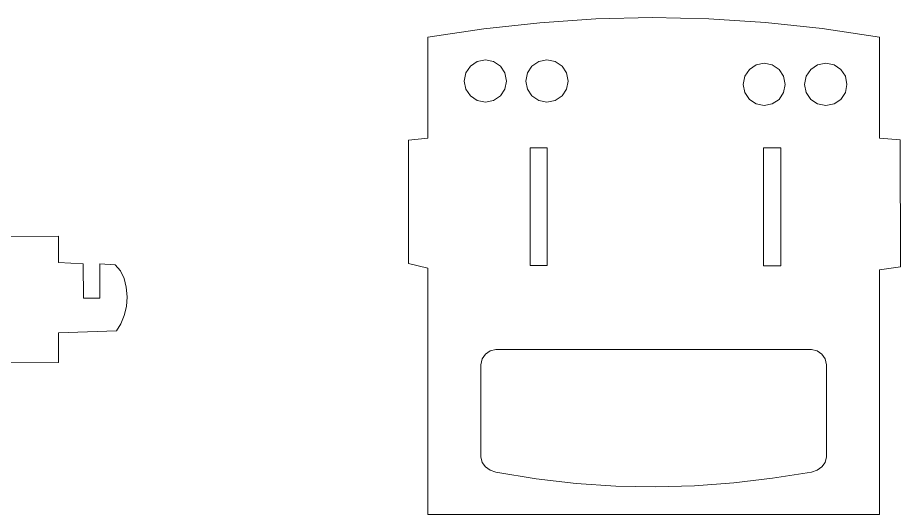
# Model space of a CAD drawing. Header units: millimetres. Extents: x -414 to 680, y -96 to 670.
# Drawn here: x 474.2 to 680.4, y 458.1 to 574.1 of the extents above; entities that cross this region are included whole.
import ezdxf

# ---------------------------------------------------------------- set-up
doc = ezdxf.new("R2010")
doc.units = ezdxf.units.MM
doc.header["$MEASUREMENT"] = 0
doc.layers.add('Camada 1', color=7, linetype='Continuous')

msp = doc.modelspace()

# ---------------------------------------------------------------- linework, layer by layer
at = {"layer": 'Camada 1', "color": 250, "lineweight": 9}
for points, knots in [([(675.5319, 569.4932), (675.5319, 569.4932), (675.5319, 545.8971), (675.5319, 545.8971), (675.5319, 545.8971), (675.5319, 545.8971), (680.3647, 545.5092), (680.3647, 545.5092), (680.3647, 545.5092), (680.3647, 545.5092), (680.4347, 515.8846), (680.4347, 515.8846), (680.4347, 515.8846), (680.4347, 515.8846), (675.5319, 515.2147), (675.5319, 515.2147), (675.5319, 515.2147), (675.5319, 515.2147), (675.5319, 458.079), (675.5319, 458.079), (675.5319, 458.079), (675.5319, 458.079), (570.0783, 458.079), (570.0783, 458.079), (570.0783, 458.079), (570.0783, 458.079), (570.0783, 515.6026), (570.0783, 515.6026), (570.0783, 515.6026), (570.0783, 515.6026), (565.5274, 516.6604), (565.5274, 516.6604), (565.5274, 516.6604), (565.5274, 516.6604), (565.4934, 545.4752), (565.4934, 545.4752), (565.4934, 545.4752), (565.4934, 545.4752), (570.0783, 545.8971), (570.0783, 545.8971), (570.0783, 545.8971), (570.0783, 545.8971), (570.0783, 569.4932), (570.0783, 569.4932), (570.0783, 569.4932), (570.0783, 569.4932), (583.091, 571.4327), (583.091, 571.4327), (583.091, 571.4327), (583.091, 571.4327), (596.2118, 572.8783), (596.2118, 572.8783), (596.2118, 572.8783), (596.2118, 572.8783), (609.2625, 573.7961), (609.2625, 573.7961), (609.2625, 573.7961), (609.2625, 573.7961), (622.4512, 574.078), (622.4512, 574.078), (622.4512, 574.078), (622.4512, 574.078), (635.6779, 573.8301), (635.6779, 573.8301), (635.6779, 573.8301), (635.6779, 573.8301), (648.9046, 572.9843), (648.9046, 572.9843), (648.9046, 572.9843), (648.9046, 572.9843), (662.2013, 571.5387), (662.2013, 571.5387), (662.2013, 571.5387), (662.2013, 571.5387), (675.5319, 569.4932), (675.5319, 569.4932)], [0, 0, 0, 0, 0.05, 0.05, 0.05, 0.05, 0.1, 0.1, 0.1, 0.1, 0.15, 0.15, 0.15, 0.15, 0.2, 0.2, 0.2, 0.2, 0.25, 0.25, 0.25, 0.25, 0.3, 0.3, 0.3, 0.3, 0.35, 0.35, 0.35, 0.35, 0.4, 0.4, 0.4, 0.4, 0.45, 0.45, 0.45, 0.45, 0.5, 0.5, 0.5, 0.5, 0.55, 0.55, 0.55, 0.55, 0.6, 0.6, 0.6, 0.6, 0.65, 0.65, 0.65, 0.65, 0.7, 0.7, 0.7, 0.7, 0.75, 0.75, 0.75, 0.75, 0.8, 0.8, 0.8, 0.8, 0.85, 0.85, 0.85, 0.85, 0.9, 0.9, 0.9, 0.9, 1, 1, 1, 1]), ([(583.5149, 564.2025), (583.5149, 564.2025), (585.4205, 563.8146), (585.4205, 563.8146), (585.4205, 563.8146), (585.4205, 563.8146), (587.0061, 562.7569), (587.0061, 562.7569), (587.0061, 562.7569), (587.0061, 562.7569), (588.0658, 561.1693), (588.0658, 561.1693), (588.0658, 561.1693), (588.0658, 561.1693), (588.4177, 559.2657), (588.4177, 559.2657), (588.4177, 559.2657), (588.4177, 559.2657), (588.0658, 557.3962), (588.0658, 557.3962), (588.0658, 557.3962), (588.0658, 557.3962), (587.0061, 555.8086), (587.0061, 555.8086), (587.0061, 555.8086), (587.0061, 555.8086), (585.4205, 554.7509), (585.4205, 554.7509), (585.4205, 554.7509), (585.4205, 554.7509), (583.5149, 554.363), (583.5149, 554.363), (583.5149, 554.363), (583.5149, 554.363), (581.5394, 554.7509), (581.5394, 554.7509), (581.5394, 554.7509), (581.5394, 554.7509), (580.0238, 555.8086), (580.0238, 555.8086), (580.0238, 555.8086), (580.0238, 555.8086), (578.8941, 557.3962), (578.8941, 557.3962), (578.8941, 557.3962), (578.8941, 557.3962), (578.5422, 559.2657), (578.5422, 559.2657), (578.5422, 559.2657), (578.5422, 559.2657), (578.8941, 561.1693), (578.8941, 561.1693), (578.8941, 561.1693), (578.8941, 561.1693), (580.0238, 562.7569), (580.0238, 562.7569), (580.0238, 562.7569), (580.0238, 562.7569), (581.5394, 563.8146), (581.5394, 563.8146), (581.5394, 563.8146), (581.5394, 563.8146), (583.5149, 564.2025), (583.5149, 564.2025)], [0, 0, 0, 0, 0.05882353, 0.05882353, 0.05882353, 0.05882353, 0.11764706, 0.11764706, 0.11764706, 0.11764706, 0.17647059, 0.17647059, 0.17647059, 0.17647059, 0.23529412, 0.23529412, 0.23529412, 0.23529412, 0.29411765, 0.29411765, 0.29411765, 0.29411765, 0.35294118, 0.35294118, 0.35294118, 0.35294118, 0.41176471, 0.41176471, 0.41176471, 0.41176471, 0.47058824, 0.47058824, 0.47058824, 0.47058824, 0.52941176, 0.52941176, 0.52941176, 0.52941176, 0.58823529, 0.58823529, 0.58823529, 0.58823529, 0.64705882, 0.64705882, 0.64705882, 0.64705882, 0.70588235, 0.70588235, 0.70588235, 0.70588235, 0.76470588, 0.76470588, 0.76470588, 0.76470588, 0.82352941, 0.82352941, 0.82352941, 0.82352941, 0.88235294, 0.88235294, 0.88235294, 0.88235294, 1, 1, 1, 1]), ([(597.8354, 564.2025), (597.8354, 564.2025), (599.8089, 563.8146), (599.8089, 563.8146), (599.8089, 563.8146), (599.8089, 563.8146), (601.3965, 562.7569), (601.3965, 562.7569), (601.3965, 562.7569), (601.3965, 562.7569), (602.4542, 561.1693), (602.4542, 561.1693), (602.4542, 561.1693), (602.4542, 561.1693), (602.8421, 559.2657), (602.8421, 559.2657), (602.8421, 559.2657), (602.8421, 559.2657), (602.4542, 557.3962), (602.4542, 557.3962), (602.4542, 557.3962), (602.4542, 557.3962), (601.3965, 555.8086), (601.3965, 555.8086), (601.3965, 555.8086), (601.3965, 555.8086), (599.8089, 554.7509), (599.8089, 554.7509), (599.8089, 554.7509), (599.8089, 554.7509), (597.8354, 554.363), (597.8354, 554.363), (597.8354, 554.363), (597.8354, 554.363), (595.9658, 554.7509), (595.9658, 554.7509), (595.9658, 554.7509), (595.9658, 554.7509), (594.3782, 555.8086), (594.3782, 555.8086), (594.3782, 555.8086), (594.3782, 555.8086), (593.3205, 557.3962), (593.3205, 557.3962), (593.3205, 557.3962), (593.3205, 557.3962), (592.9326, 559.2657), (592.9326, 559.2657), (592.9326, 559.2657), (592.9326, 559.2657), (593.3205, 561.1693), (593.3205, 561.1693), (593.3205, 561.1693), (593.3205, 561.1693), (594.3782, 562.7569), (594.3782, 562.7569), (594.3782, 562.7569), (594.3782, 562.7569), (595.9658, 563.8146), (595.9658, 563.8146), (595.9658, 563.8146), (595.9658, 563.8146), (597.8354, 564.2025), (597.8354, 564.2025)], [0, 0, 0, 0, 0.05882353, 0.05882353, 0.05882353, 0.05882353, 0.11764706, 0.11764706, 0.11764706, 0.11764706, 0.17647059, 0.17647059, 0.17647059, 0.17647059, 0.23529412, 0.23529412, 0.23529412, 0.23529412, 0.29411765, 0.29411765, 0.29411765, 0.29411765, 0.35294118, 0.35294118, 0.35294118, 0.35294118, 0.41176471, 0.41176471, 0.41176471, 0.41176471, 0.47058824, 0.47058824, 0.47058824, 0.47058824, 0.52941176, 0.52941176, 0.52941176, 0.52941176, 0.58823529, 0.58823529, 0.58823529, 0.58823529, 0.64705882, 0.64705882, 0.64705882, 0.64705882, 0.70588235, 0.70588235, 0.70588235, 0.70588235, 0.76470588, 0.76470588, 0.76470588, 0.76470588, 0.82352941, 0.82352941, 0.82352941, 0.82352941, 0.88235294, 0.88235294, 0.88235294, 0.88235294, 1, 1, 1, 1]), ([(648.6227, 563.4627), (648.6227, 563.4627), (650.5262, 563.0748), (650.5262, 563.0748), (650.5262, 563.0748), (650.5262, 563.0748), (652.1138, 561.9811), (652.1138, 561.9811), (652.1138, 561.9811), (652.1138, 561.9811), (653.1715, 560.4294), (653.1715, 560.4294), (653.1715, 560.4294), (653.1715, 560.4294), (653.5594, 558.4879), (653.5594, 558.4879), (653.5594, 558.4879), (653.5594, 558.4879), (653.1715, 556.5844), (653.1715, 556.5844), (653.1715, 556.5844), (653.1715, 556.5844), (652.1138, 554.9968), (652.1138, 554.9968), (652.1138, 554.9968), (652.1138, 554.9968), (650.5262, 553.9391), (650.5262, 553.9391), (650.5262, 553.9391), (650.5262, 553.9391), (648.6227, 553.5512), (648.6227, 553.5512), (648.6227, 553.5512), (648.6227, 553.5512), (646.7531, 553.9391), (646.7531, 553.9391), (646.7531, 553.9391), (646.7531, 553.9391), (645.1655, 554.9968), (645.1655, 554.9968), (645.1655, 554.9968), (645.1655, 554.9968), (644.1078, 556.5844), (644.1078, 556.5844), (644.1078, 556.5844), (644.1078, 556.5844), (643.7199, 558.4879), (643.7199, 558.4879), (643.7199, 558.4879), (643.7199, 558.4879), (644.1078, 560.4294), (644.1078, 560.4294), (644.1078, 560.4294), (644.1078, 560.4294), (645.1655, 561.9811), (645.1655, 561.9811), (645.1655, 561.9811), (645.1655, 561.9811), (646.7531, 563.0748), (646.7531, 563.0748), (646.7531, 563.0748), (646.7531, 563.0748), (648.6227, 563.4627), (648.6227, 563.4627)], [0, 0, 0, 0, 0.05882353, 0.05882353, 0.05882353, 0.05882353, 0.11764706, 0.11764706, 0.11764706, 0.11764706, 0.17647059, 0.17647059, 0.17647059, 0.17647059, 0.23529412, 0.23529412, 0.23529412, 0.23529412, 0.29411765, 0.29411765, 0.29411765, 0.29411765, 0.35294118, 0.35294118, 0.35294118, 0.35294118, 0.41176471, 0.41176471, 0.41176471, 0.41176471, 0.47058824, 0.47058824, 0.47058824, 0.47058824, 0.52941176, 0.52941176, 0.52941176, 0.52941176, 0.58823529, 0.58823529, 0.58823529, 0.58823529, 0.64705882, 0.64705882, 0.64705882, 0.64705882, 0.70588235, 0.70588235, 0.70588235, 0.70588235, 0.76470588, 0.76470588, 0.76470588, 0.76470588, 0.82352941, 0.82352941, 0.82352941, 0.82352941, 0.88235294, 0.88235294, 0.88235294, 0.88235294, 1, 1, 1, 1]), ([(663.0471, 563.4627), (663.0471, 563.4627), (664.9506, 563.0748), (664.9506, 563.0748), (664.9506, 563.0748), (664.9506, 563.0748), (666.5382, 561.9811), (666.5382, 561.9811), (666.5382, 561.9811), (666.5382, 561.9811), (667.5959, 560.4294), (667.5959, 560.4294), (667.5959, 560.4294), (667.5959, 560.4294), (667.9498, 558.4879), (667.9498, 558.4879), (667.9498, 558.4879), (667.9498, 558.4879), (667.5959, 556.5844), (667.5959, 556.5844), (667.5959, 556.5844), (667.5959, 556.5844), (666.5382, 554.9968), (666.5382, 554.9968), (666.5382, 554.9968), (666.5382, 554.9968), (664.9506, 553.9391), (664.9506, 553.9391), (664.9506, 553.9391), (664.9506, 553.9391), (663.0471, 553.5512), (663.0471, 553.5512), (663.0471, 553.5512), (663.0471, 553.5512), (661.0716, 553.9391), (661.0716, 553.9391), (661.0716, 553.9391), (661.0716, 553.9391), (659.5559, 554.9968), (659.5559, 554.9968), (659.5559, 554.9968), (659.5559, 554.9968), (658.4262, 556.5844), (658.4262, 556.5844), (658.4262, 556.5844), (658.4262, 556.5844), (658.0743, 558.4879), (658.0743, 558.4879), (658.0743, 558.4879), (658.0743, 558.4879), (658.4262, 560.4294), (658.4262, 560.4294), (658.4262, 560.4294), (658.4262, 560.4294), (659.5559, 561.9811), (659.5559, 561.9811), (659.5559, 561.9811), (659.5559, 561.9811), (661.0716, 563.0748), (661.0716, 563.0748), (661.0716, 563.0748), (661.0716, 563.0748), (663.0471, 563.4627), (663.0471, 563.4627)], [0, 0, 0, 0, 0.05882353, 0.05882353, 0.05882353, 0.05882353, 0.11764706, 0.11764706, 0.11764706, 0.11764706, 0.17647059, 0.17647059, 0.17647059, 0.17647059, 0.23529412, 0.23529412, 0.23529412, 0.23529412, 0.29411765, 0.29411765, 0.29411765, 0.29411765, 0.35294118, 0.35294118, 0.35294118, 0.35294118, 0.41176471, 0.41176471, 0.41176471, 0.41176471, 0.47058824, 0.47058824, 0.47058824, 0.47058824, 0.52941176, 0.52941176, 0.52941176, 0.52941176, 0.58823529, 0.58823529, 0.58823529, 0.58823529, 0.64705882, 0.64705882, 0.64705882, 0.64705882, 0.70588235, 0.70588235, 0.70588235, 0.70588235, 0.76470588, 0.76470588, 0.76470588, 0.76470588, 0.82352941, 0.82352941, 0.82352941, 0.82352941, 0.88235294, 0.88235294, 0.88235294, 0.88235294, 1, 1, 1, 1]), ([(597.9617, 543.6756), (597.9617, 543.6756), (597.9617, 516.2005), (597.9617, 516.2005), (597.9617, 516.2005), (597.9617, 516.2005), (593.9627, 516.2005), (593.9627, 516.2005), (593.9627, 516.2005), (593.9627, 516.2005), (593.9627, 543.6756), (593.9627, 543.6756), (593.9627, 543.6756), (593.9627, 543.6756), (597.9617, 543.6756), (597.9617, 543.6756)], [0, 0, 0, 0, 0.2, 0.2, 0.2, 0.2, 0.4, 0.4, 0.4, 0.4, 0.6, 0.6, 0.6, 0.6, 1, 1, 1, 1]), ([(652.4884, 543.6396), (652.4884, 543.6396), (652.4884, 516.1305), (652.4884, 516.1305), (652.4884, 516.1305), (652.4884, 516.1305), (648.4894, 516.1305), (648.4894, 516.1305), (648.4894, 516.1305), (648.4894, 516.1305), (648.4894, 543.6396), (648.4894, 543.6396), (648.4894, 543.6396), (648.4894, 543.6396), (652.4884, 543.6396), (652.4884, 543.6396)], [0, 0, 0, 0, 0.2, 0.2, 0.2, 0.2, 0.4, 0.4, 0.4, 0.4, 0.6, 0.6, 0.6, 0.6, 1, 1, 1, 1]), ([(483.752, 500.4756), (483.752, 500.4756), (483.7853, 493.5147), (483.7853, 493.5147), (483.7853, 493.5147), (483.7853, 493.5147), (425.9907, 493.4255), (425.9907, 493.4255), (425.9907, 493.4255), (425.9907, 493.4255), (416.572, 501.2287), (416.572, 501.2287), (416.572, 501.2287), (416.572, 501.2287), (396.1363, 500.9243), (396.1363, 500.9243), (396.1363, 500.9243), (396.1363, 500.9243), (387.4522, 493.4253), (387.4522, 493.4253), (387.4522, 493.4253), (387.4522, 493.4253), (328.4917, 493.3313), (328.4917, 493.3313), (328.4917, 493.3313), (328.4917, 493.3313), (328.447, 499.4799), (328.447, 499.4799), (328.447, 499.4799), (328.447, 499.4799), (315.7305, 499.4839), (315.7305, 499.4839), (315.7305, 499.4839), (315.7305, 499.4839), (313.9062, 501.6346), (313.9062, 501.6346), (313.9062, 501.6346), (313.9062, 501.6346), (312.6568, 503.8953), (312.6568, 503.8953), (312.6568, 503.8953), (312.6568, 503.8953), (311.9462, 506.3722), (311.9462, 506.3722), (311.9462, 506.3722), (311.9462, 506.3722), (311.7646, 508.8196), (311.7646, 508.8196), (311.7646, 508.8196), (311.7646, 508.8196), (312.1061, 511.1315), (312.1061, 511.1315), (312.1061, 511.1315), (312.1061, 511.1315), (312.9291, 513.2063), (312.9291, 513.2063), (312.9291, 513.2063), (312.9291, 513.2063), (314.1614, 515.0098), (314.1614, 515.0098), (314.1614, 515.0098), (314.1614, 515.0098), (315.8212, 516.2928), (315.8212, 516.2928), (315.8212, 516.2928), (315.8212, 516.2928), (318.6995, 516.2693), (318.6995, 516.2693), (318.6995, 516.2693), (318.6995, 516.2693), (318.6996, 508.531), (318.6996, 508.531), (318.6996, 508.531), (318.6996, 508.531), (322.4553, 508.5311), (322.4553, 508.5311), (322.4553, 508.5311), (322.4553, 508.5311), (322.5653, 516.2964), (322.5653, 516.2964), (322.5653, 516.2964), (322.5653, 516.2964), (328.4658, 516.2588), (328.4658, 516.2588), (328.4658, 516.2588), (328.4658, 516.2588), (328.4467, 522.8645), (328.4467, 522.8645), (328.4467, 522.8645), (328.4467, 522.8645), (376.8693, 522.8815), (376.8693, 522.8815), (376.8693, 522.8815), (376.8693, 522.8815), (376.869, 508.6437), (376.869, 508.6437), (376.869, 508.6437), (376.869, 508.6437), (380.8673, 508.6268), (380.8673, 508.6268), (380.8673, 508.6268), (380.8673, 508.6268), (380.8681, 522.865), (380.8681, 522.865), (380.8681, 522.865), (380.8681, 522.865), (431.6644, 522.9531), (431.6644, 522.9531), (431.6644, 522.9531), (431.6644, 522.9531), (431.6644, 508.6351), (431.6644, 508.6351), (431.6644, 508.6351), (431.6644, 508.6351), (435.6634, 508.6351), (435.6634, 508.6351), (435.6634, 508.6351), (435.6634, 508.6351), (435.6633, 522.9362), (435.6633, 522.9362), (435.6633, 522.9362), (435.6633, 522.9362), (483.7404, 523.0146), (483.7404, 523.0146), (483.7404, 523.0146), (483.7404, 523.0146), (483.7851, 516.8652), (483.7851, 516.8652), (483.7851, 516.8652), (483.7851, 516.8652), (489.5258, 516.6211), (489.5258, 516.6211), (489.5258, 516.6211), (489.5258, 516.6211), (489.6189, 508.5311), (489.6189, 508.5311), (489.6189, 508.5311), (489.6189, 508.5311), (493.3914, 508.531), (493.3914, 508.531), (493.3914, 508.531), (493.3914, 508.531), (493.3915, 516.6211), (493.3915, 516.6211), (493.3915, 516.6211), (493.3915, 516.6211), (497.0029, 516.3726), (497.0029, 516.3726), (497.0029, 516.3726), (497.0029, 516.3726), (498.2318, 514.9621), (498.2318, 514.9621), (498.2318, 514.9621), (498.2318, 514.9621), (499.0836, 513.1482), (499.0836, 513.1482), (499.0836, 513.1482), (499.0836, 513.1482), (499.6062, 511.1043), (499.6062, 511.1043), (499.6062, 511.1043), (499.6062, 511.1043), (499.7637, 508.8706), (499.7637, 508.8706), (499.7637, 508.8706), (499.7637, 508.8706), (499.6397, 506.6526), (499.6397, 506.6526), (499.6397, 506.6526), (499.6397, 506.6526), (499.1323, 504.5262), (499.1323, 504.5262), (499.1323, 504.5262), (499.1323, 504.5262), (498.3512, 502.5912), (498.3512, 502.5912), (498.3512, 502.5912), (498.3512, 502.5912), (497.3045, 500.9195), (497.3045, 500.9195), (497.3045, 500.9195), (497.3045, 500.9195), (483.752, 500.4756), (483.752, 500.4756)], [0, 0, 0, 0, 0.0212766, 0.0212766, 0.0212766, 0.0212766, 0.04255319, 0.04255319, 0.04255319, 0.04255319, 0.06382979, 0.06382979, 0.06382979, 0.06382979, 0.08510638, 0.08510638, 0.08510638, 0.08510638, 0.10638298, 0.10638298, 0.10638298, 0.10638298, 0.12765957, 0.12765957, 0.12765957, 0.12765957, 0.14893617, 0.14893617, 0.14893617, 0.14893617, 0.17021277, 0.17021277, 0.17021277, 0.17021277, 0.19148936, 0.19148936, 0.19148936, 0.19148936, 0.21276596, 0.21276596, 0.21276596, 0.21276596, 0.23404255, 0.23404255, 0.23404255, 0.23404255, 0.25531915, 0.25531915, 0.25531915, 0.25531915, 0.27659574, 0.27659574, 0.27659574, 0.27659574, 0.29787234, 0.29787234, 0.29787234, 0.29787234, 0.31914894, 0.31914894, 0.31914894, 0.31914894, 0.34042553, 0.34042553, 0.34042553, 0.34042553, 0.36170213, 0.36170213, 0.36170213, 0.36170213, 0.38297872, 0.38297872, 0.38297872, 0.38297872, 0.40425532, 0.40425532, 0.40425532, 0.40425532, 0.42553191, 0.42553191, 0.42553191, 0.42553191, 0.44680851, 0.44680851, 0.44680851, 0.44680851, 0.46808511, 0.46808511, 0.46808511, 0.46808511, 0.4893617, 0.4893617, 0.4893617, 0.4893617, 0.5106383, 0.5106383, 0.5106383, 0.5106383, 0.53191489, 0.53191489, 0.53191489, 0.53191489, 0.55319149, 0.55319149, 0.55319149, 0.55319149, 0.57446809, 0.57446809, 0.57446809, 0.57446809, 0.59574468, 0.59574468, 0.59574468, 0.59574468, 0.61702128, 0.61702128, 0.61702128, 0.61702128, 0.63829787, 0.63829787, 0.63829787, 0.63829787, 0.65957447, 0.65957447, 0.65957447, 0.65957447, 0.68085106, 0.68085106, 0.68085106, 0.68085106, 0.70212766, 0.70212766, 0.70212766, 0.70212766, 0.72340426, 0.72340426, 0.72340426, 0.72340426, 0.74468085, 0.74468085, 0.74468085, 0.74468085, 0.76595745, 0.76595745, 0.76595745, 0.76595745, 0.78723404, 0.78723404, 0.78723404, 0.78723404, 0.80851064, 0.80851064, 0.80851064, 0.80851064, 0.82978723, 0.82978723, 0.82978723, 0.82978723, 0.85106383, 0.85106383, 0.85106383, 0.85106383, 0.87234043, 0.87234043, 0.87234043, 0.87234043, 0.89361702, 0.89361702, 0.89361702, 0.89361702, 0.91489362, 0.91489362, 0.91489362, 0.91489362, 0.93617021, 0.93617021, 0.93617021, 0.93617021, 0.95744681, 0.95744681, 0.95744681, 0.95744681, 1, 1, 1, 1]), ([(585.9483, 496.5574), (585.9483, 496.5574), (659.6619, 496.5574), (659.6619, 496.5574), (659.6619, 496.5574), (659.6619, 496.5574), (661.0356, 496.2735), (661.0356, 496.2735), (661.0356, 496.2735), (661.0356, 496.2735), (662.1293, 495.4977), (662.1293, 495.4977), (662.1293, 495.4977), (662.1293, 495.4977), (662.9051, 494.37), (662.9051, 494.37), (662.9051, 494.37), (662.9051, 494.37), (663.187, 492.9943), (663.187, 492.9943), (663.187, 492.9943), (663.187, 492.9943), (663.187, 471.5157), (663.187, 471.5157), (663.187, 471.5157), (663.187, 471.5157), (662.9051, 470.21), (662.9051, 470.21), (662.9051, 470.21), (662.9051, 470.21), (662.1293, 469.1523), (662.1293, 469.1523), (662.1293, 469.1523), (662.1293, 469.1523), (661.0356, 468.3765), (661.0356, 468.3765), (661.0356, 468.3765), (661.0356, 468.3765), (659.6619, 467.9526), (659.6619, 467.9526), (659.6619, 467.9526), (659.6619, 467.9526), (650.5962, 466.5069), (650.5962, 466.5069), (650.5962, 466.5069), (650.5962, 466.5069), (641.4964, 465.4492), (641.4964, 465.4492), (641.4964, 465.4492), (641.4964, 465.4492), (632.3627, 464.7434), (632.3627, 464.7434), (632.3627, 464.7434), (632.3627, 464.7434), (623.157, 464.4974), (623.157, 464.4974), (623.157, 464.4974), (623.157, 464.4974), (613.9533, 464.6374), (613.9533, 464.6374), (613.9533, 464.6374), (613.9533, 464.6374), (604.6757, 465.2732), (604.6757, 465.2732), (604.6757, 465.2732), (604.6757, 465.2732), (595.33, 466.367), (595.33, 466.367), (595.33, 466.367), (595.33, 466.367), (585.9483, 467.9526), (585.9483, 467.9526), (585.9483, 467.9526), (585.9483, 467.9526), (584.6447, 468.3765), (584.6447, 468.3765), (584.6447, 468.3765), (584.6447, 468.3765), (583.5149, 469.1523), (583.5149, 469.1523), (583.5149, 469.1523), (583.5149, 469.1523), (582.7391, 470.21), (582.7391, 470.21), (582.7391, 470.21), (582.7391, 470.21), (582.4572, 471.5157), (582.4572, 471.5157), (582.4572, 471.5157), (582.4572, 471.5157), (582.4572, 492.9943), (582.4572, 492.9943), (582.4572, 492.9943), (582.4572, 492.9943), (582.7391, 494.37), (582.7391, 494.37), (582.7391, 494.37), (582.7391, 494.37), (583.5149, 495.4977), (583.5149, 495.4977), (583.5149, 495.4977), (583.5149, 495.4977), (584.6447, 496.2735), (584.6447, 496.2735), (584.6447, 496.2735), (584.6447, 496.2735), (585.9483, 496.5574), (585.9483, 496.5574)], [0, 0, 0, 0, 0.03571429, 0.03571429, 0.03571429, 0.03571429, 0.07142857, 0.07142857, 0.07142857, 0.07142857, 0.10714286, 0.10714286, 0.10714286, 0.10714286, 0.14285714, 0.14285714, 0.14285714, 0.14285714, 0.17857143, 0.17857143, 0.17857143, 0.17857143, 0.21428571, 0.21428571, 0.21428571, 0.21428571, 0.25, 0.25, 0.25, 0.25, 0.28571429, 0.28571429, 0.28571429, 0.28571429, 0.32142857, 0.32142857, 0.32142857, 0.32142857, 0.35714286, 0.35714286, 0.35714286, 0.35714286, 0.39285714, 0.39285714, 0.39285714, 0.39285714, 0.42857143, 0.42857143, 0.42857143, 0.42857143, 0.46428571, 0.46428571, 0.46428571, 0.46428571, 0.5, 0.5, 0.5, 0.5, 0.53571429, 0.53571429, 0.53571429, 0.53571429, 0.57142857, 0.57142857, 0.57142857, 0.57142857, 0.60714286, 0.60714286, 0.60714286, 0.60714286, 0.64285714, 0.64285714, 0.64285714, 0.64285714, 0.67857143, 0.67857143, 0.67857143, 0.67857143, 0.71428571, 0.71428571, 0.71428571, 0.71428571, 0.75, 0.75, 0.75, 0.75, 0.78571429, 0.78571429, 0.78571429, 0.78571429, 0.82142857, 0.82142857, 0.82142857, 0.82142857, 0.85714286, 0.85714286, 0.85714286, 0.85714286, 0.89285714, 0.89285714, 0.89285714, 0.89285714, 0.92857143, 0.92857143, 0.92857143, 0.92857143, 1, 1, 1, 1])]:
    msp.add_open_spline(points, degree=3, knots=knots, dxfattribs=at)

doc.saveas('drawing.dxf')
